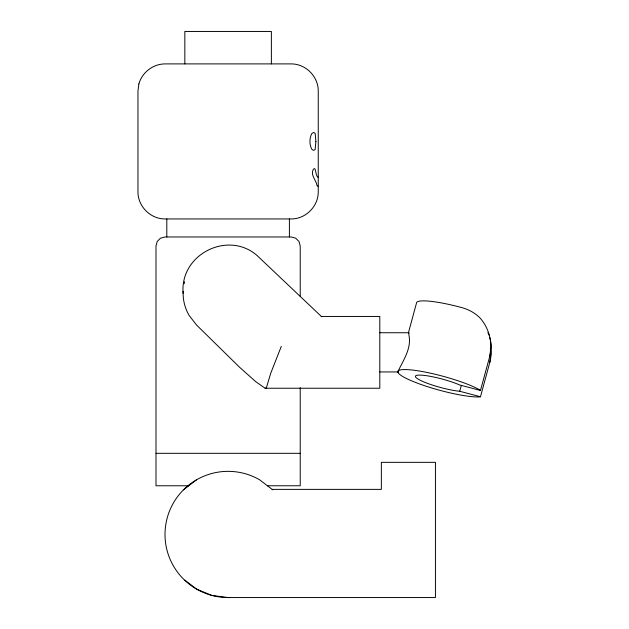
<?xml version="1.0" encoding="UTF-8"?>
<svg xmlns="http://www.w3.org/2000/svg" width="629" height="629" viewBox="0 0 629 629"><rect width="100%" height="100%" fill="white"/><g stroke="black" fill="none" stroke-linecap="round" stroke-linejoin="round"><path stroke-width="0.94" d="M490.958 353.183L489.81 362.398L480.477 396.75L459.728 391.269A26.89 4.293 15.2 0 1 423.002 381.559A26.89 4.293 15.2 0 1 423.002 375.277A26.89 4.293 15.2 0 1 459.728 384.987L480.477 390.467L489.81 356.116L491.037 346.422C490.683 336.24 487.153 326.325 480.532 318.533L480.477 318.455C474.966 312.637 467.764 308.988 460.027 307.125A45.068 7.194 15.2 0 0 416.492 303.068L408.386 332.922L408.897 332.741L408.889 334.974C411.853 348.277 403.213 360.283 397.827 371.77L398.707 371.943L379.798 371.943M459.728 391.269L461.254 385.656M281.281 346.39L270.722 373.28L266.35 387.904L265.123 388.235L255.791 381.701L239.625 367.305L196.649 325.122L189.14 315.467A44.997 44.376 0 0 1 183.149 291.361M183.487 489.834L196.555 479.801M480.477 396.75L479.07 396.962A45.068 7.194 15.2 0 1 413.379 381.583A45.068 7.194 15.2 0 1 413.379 370.174A45.068 7.194 15.2 0 1 479.07 389.508L480.477 390.467M379.798 332.741L408.897 332.741M265.123 388.235L379.798 388.235L379.798 316.45L321.207 316.45L321.718 316.78L259.525 257.851C230.992 228.759 179.658 253.062 183.11 293.279M155.992 453.32L300.222 453.32M188.779 485.769L155.992 485.769L155.992 245.994L157.195 241.481L160.497 238.187L165.002 236.976L291.203 236.976L295.709 238.187L299.011 241.481L300.222 245.994L300.222 296.44M267.435 485.769L300.222 485.769L300.222 387.629M272.129 489.378L381.347 489.378L381.347 462.339L435.433 462.339L435.433 597.55L228.107 597.55L211.769 595.404L196.555 589.098L184.832 580.103M272.719 489.834L259.651 479.801A63.097 63.097 0 0 0 166.913 519.051A63.097 63.097 0 0 0 230.033 597.519M318.25 177.433L317.236 176.607L316.277 174.17L315.176 169.327L314.547 168.643L313.47 169.059C310.034 174.941 316.104 179.847 316.985 185.461L318.25 186.498M490.321 348.804L490.832 352.311M289.403 218.947L289.403 236.976M271.374 63.899L271.374 31.45L184.832 31.45L184.832 63.899M166.803 218.947L166.803 236.976M490.596 347.625A36.057 35.562 0 0 1 489.81 362.398M489.81 337.71A36.057 35.562 0 0 1 489.81 356.116M487.923 332.442A36.057 35.562 0 0 1 488.977 335.053M184.179 283.663A44.997 44.376 0 0 1 184.643 281.792M315.876 141.423L315.176 149.443L313.635 150.441L311.772 149.23C309.319 144.434 309.319 138.419 311.772 133.615L313.635 132.412L315.176 133.403L315.876 141.423M138.883 83.948L137.963 90.946L137.963 191.908C137.869 206.375 150.528 219.041 165.002 218.947L291.203 218.947C305.678 219.041 318.337 206.375 318.25 191.908L318.25 90.946C318.337 76.471 305.678 63.812 291.203 63.899L165.002 63.899C153.051 63.969 142.044 72.414 138.883 83.948"/></g></svg>
